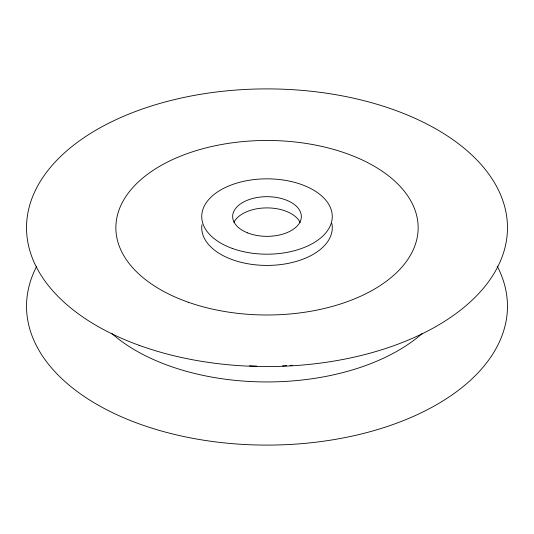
<?xml version="1.0" encoding="UTF-8"?>
<svg xmlns="http://www.w3.org/2000/svg" width="534" height="534" viewBox="0 0 534 534"><rect width="100%" height="100%" fill="white"/><g stroke="black" fill="none" stroke-linecap="round" stroke-linejoin="round"><path stroke-width="0.8" d="M233.972 222.278A34.35 19.831 0 0 1 267.287 207.9A34.35 19.831 0 0 1 300.181 222.598M331.861 223.512A65.268 37.68 0 0 1 268.048 265.411A65.268 37.68 0 0 1 201.939 224.714M497.161 266.065A240.467 138.833 0 0 1 267.18 445.102A240.467 138.833 0 0 1 36.733 266.259M422.381 333.349A185.505 107.1 0 0 1 111.753 333.47M292.398 365.249A185.505 107.1 0 0 1 289.935 365.436M286.651 365.65A185.505 107.1 0 0 1 282.539 365.877M256.841 366.097A185.505 107.1 0 0 1 249.425 365.777M247.616 232.884A34.35 19.831 0 0 0 301.256 218.019A34.35 19.831 0 0 0 252.135 198.635A34.35 19.831 0 0 0 247.616 232.884M232.277 248.417A65.268 37.68 0 0 0 332.221 217.919A65.268 37.68 0 0 0 236.502 183.195A65.268 37.68 0 0 0 232.277 248.417M188.328 302.244A151.149 87.269 0 0 0 418.109 229.807A151.149 87.269 0 0 0 194.563 151.142A151.149 87.269 0 0 0 188.328 302.244M139.06 345.284A240.467 138.833 0 0 0 507.3 232.924A240.467 138.833 0 0 0 154.64 104.984A240.467 138.833 0 0 0 139.06 345.284"/></g></svg>
